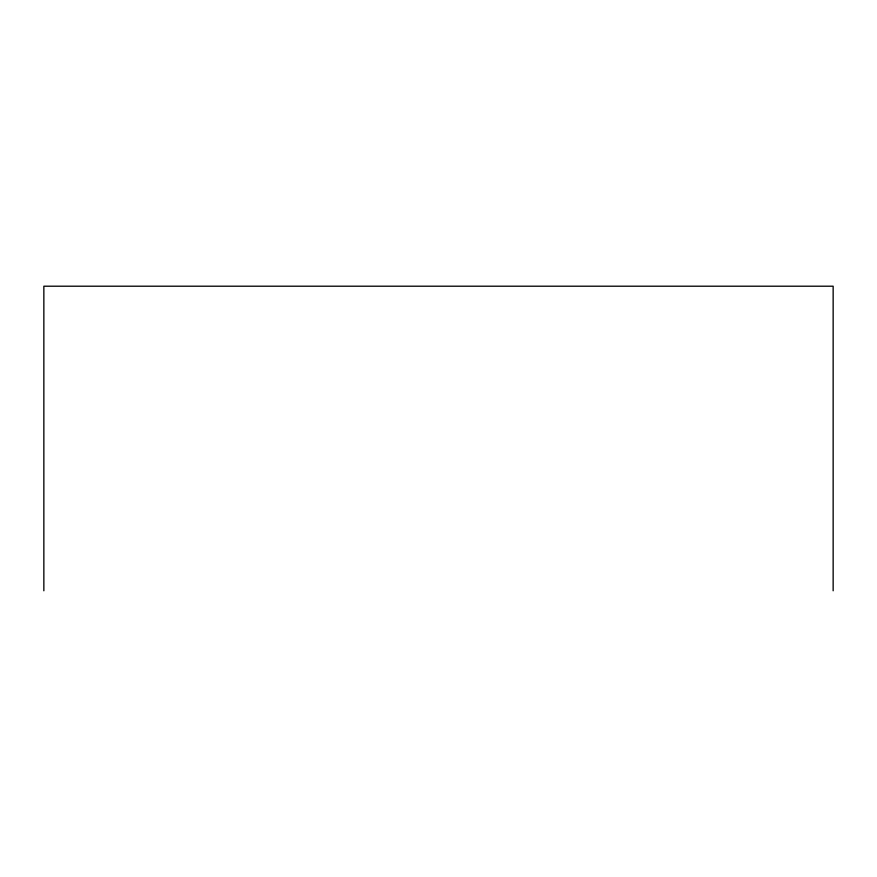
<?xml version="1.0" encoding="UTF-8"?>
<svg xmlns="http://www.w3.org/2000/svg" width="877" height="877" viewBox="0 0 877 877"><rect width="100%" height="100%" fill="white"/><g stroke="black" fill="none" stroke-linecap="round" stroke-linejoin="round"><path stroke-width="1.32" d="M833.15 590.791L833.15 286.209L43.85 286.209L43.85 590.791"/></g></svg>
